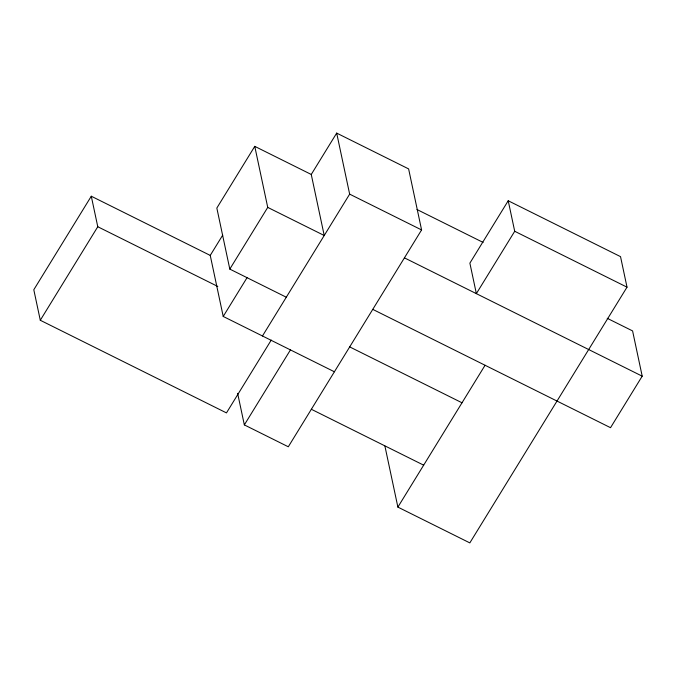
<?xml version="1.0" encoding="UTF-8"?>
<svg xmlns="http://www.w3.org/2000/svg" width="676" height="676" viewBox="0 0 676 676"><rect width="100%" height="100%" fill="white"/><g stroke="black" fill="none" stroke-linecap="round" stroke-linejoin="round"><path stroke-width="1.01" d="M210.363 255.477L91.285 196.226L33.8 289.742L40.29 320.263L226.468 412.901L271.245 340.07M40.29 320.263L97.775 226.739L91.285 196.226M254.759 146.354L267.738 207.397L324.226 235.501L311.256 174.467L254.759 146.354L216.835 208.056L229.806 269.099L286.303 297.212M222.7 235.147L210.244 255.41L223.215 316.452L334.4 371.775M229.806 269.099L267.738 207.397M223.215 316.452L247.053 277.675M311.298 174.4L336.682 133.104L408.617 168.899L421.587 229.933L288.306 446.777L244.34 424.9L237.639 393.364M262.465 335.98L349.653 194.139L336.682 133.104M244.34 424.9L290.443 349.906M508.217 200.755L469.879 263.133L476.36 293.646L514.706 231.276L508.217 200.755L620.534 256.643L627.015 287.165L469.828 542.896L397.885 507.101L384.914 446.067M397.885 507.101L485.072 365.26M607.225 318.303L632.584 330.91L642.2 376.169L610.529 427.688L372.763 309.371M514.706 231.276L627.015 287.165M416.965 209.509L483.103 242.422M349.653 194.139L421.587 229.933M404.425 257.852L642.2 376.169M349.695 346.898L462.012 402.786M97.775 226.739L217.799 286.463M311.357 409.276L423.666 465.164"/></g></svg>
